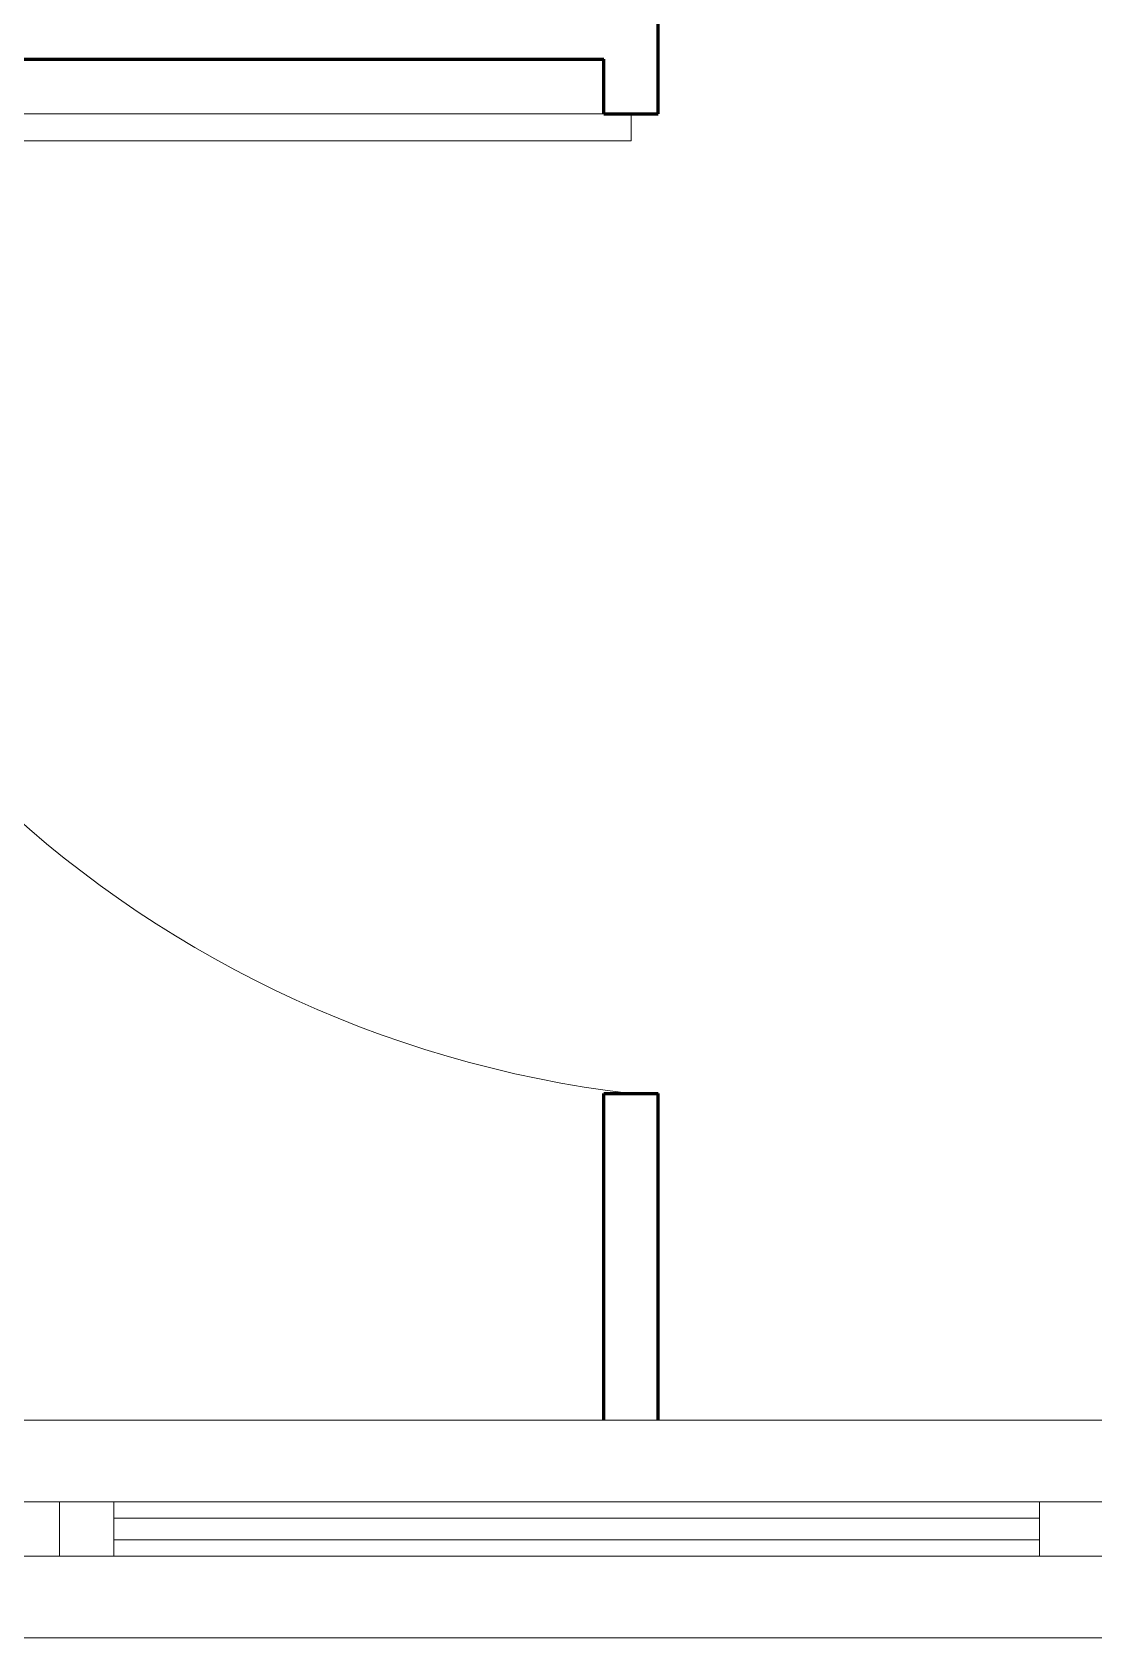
# Model space of a CAD drawing. Header units: millimetres. Extents: x 72 to 2826, y -203 to 794.
# Drawn here: x 1786.449 to 1787.424, y 362.98 to 364.455 of the extents above; entities that cross this region are included whole.
import ezdxf

# ---------------------------------------------------------------- set-up
doc = ezdxf.new("R2010")
doc.units = ezdxf.units.MM
for name, color, linetype, lineweight in [('envolvente', 164, 'Continuous', 60), ('puertas', 15, 'Continuous', 9), ('ventanas', 132, 'Continuous', 9)]:
    doc.layers.add(name, color=color, linetype=linetype, lineweight=lineweight)

msp = doc.modelspace()

# ---------------------------------------------------------------- linework, layer by layer
at = {"layer": 'envolvente'}
for p, q in [((1787.0239, 364.3801), (1787.0239, 364.6801)), ((1785.4239, 364.4301), (1786.9739, 364.4301)), ((1786.9739, 364.3801), (1786.9739, 364.4301)), ((1786.9739, 364.3801), (1787.0239, 364.3801)), ((1786.9739, 363.1801), (1786.9739, 363.4801)), ((1786.9739, 363.4801), (1787.0239, 363.4801)), ((1787.0239, 363.1801), (1787.0239, 363.4801))]:
    msp.add_line(p, q, dxfattribs=at)
at = {"layer": 'envolvente', "lineweight": 9}
for p, q in [((1785.4739, 363.1801), (1789.4739, 363.1801)), ((1789.4739, 362.9801), (1785.4739, 362.9801))]:
    msp.add_line(p, q, dxfattribs=at)
at = {"layer": 'puertas'}
msp.add_lwpolyline([(1786.9989, 364.3801), (1786.9989, 364.3551), (1786.0989, 364.3551), (1786.0989, 364.3801)], close=True, dxfattribs=at)
msp.add_arc((1787.1195, 364.5045), 1.0315, 188.3292, 263.2846, dxfattribs=at)
at = {"layer": 'ventanas'}
for p, q in [((1785.4739, 363.1051), (1787.4739, 363.1051)), ((1786.4739, 363.1051), (1786.4739, 363.0551)), ((1786.5239, 363.1051), (1786.5239, 363.0551)), ((1787.3739, 363.1051), (1787.3739, 363.0551)), ((1787.3739, 363.0901), (1786.5239, 363.0901)), ((1787.3739, 363.0701), (1786.5239, 363.0701)), ((1787.4739, 363.0551), (1785.4739, 363.0551))]:
    msp.add_line(p, q, dxfattribs=at)

doc.saveas('drawing.dxf')
